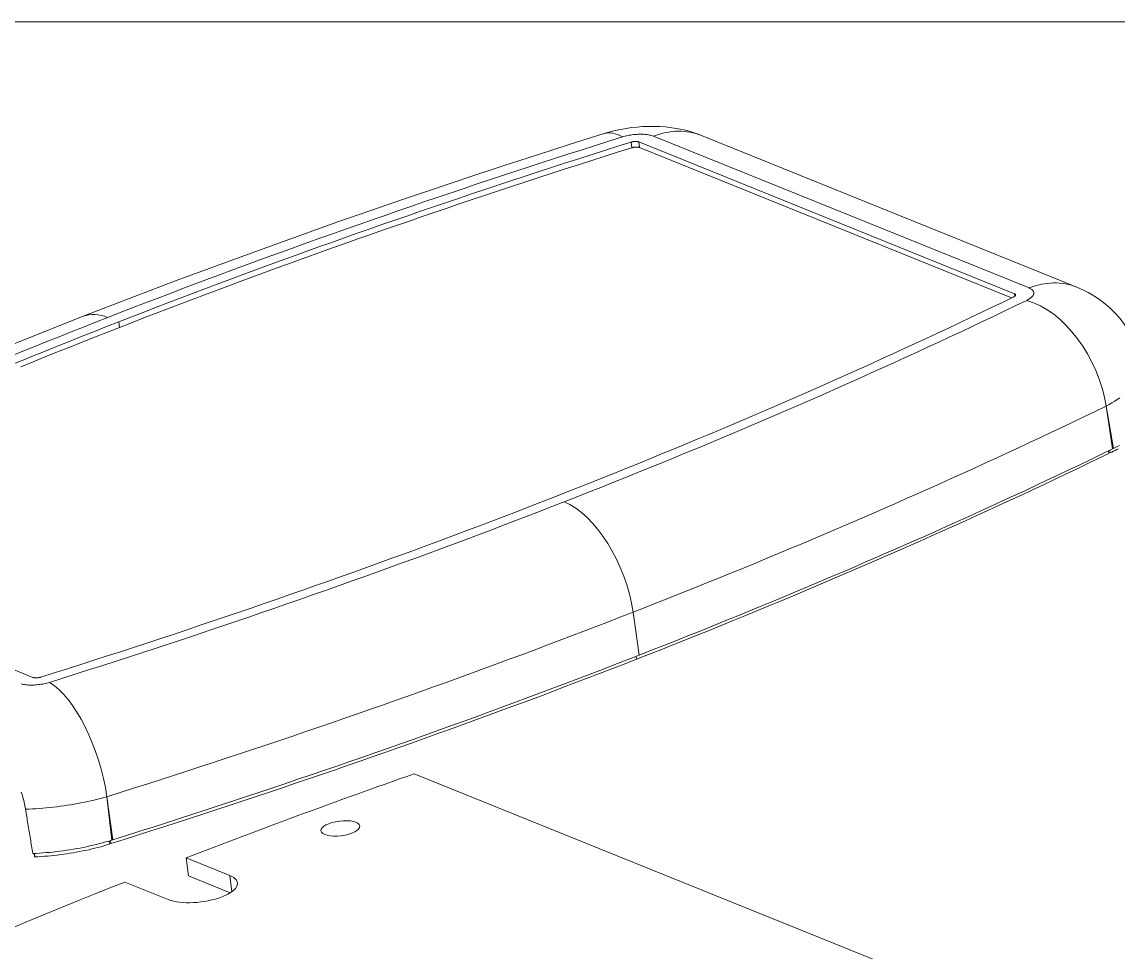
# Model space of a CAD drawing. Header units: millimetres. Extents: x -178 to 574, y 16 to 415.
# Drawn here: x 401.8 to 473.4, y 352.7 to 413.5 of the extents above; entities that cross this region are included whole.
import ezdxf

# ---------------------------------------------------------------- set-up
doc = ezdxf.new("R2010")
doc.units = ezdxf.units.MM
doc.header["$LTSCALE"] = 2
for name, color, linetype, lineweight in [('Sketch Geometry (ANSI)', 7, 'Continuous', 9), ('Symbol (ANSI)', 7, 'Continuous', 9), ('Visible (ANSI)', 7, 'Continuous', 9), ('Visible Narrow (ANSI)', 7, 'Continuous', 9)]:
    doc.layers.add(name, color=color, linetype=linetype, lineweight=lineweight)
doc.styles.add('Text Style20', font='arial.ttf')

# ---------------------------------------------------------------- blocks, each defined once
blk = doc.blocks.new('Title Blocks HAMMOND')
at = {"layer": 'Sketch Geometry (ANSI)'}
blk.add_line((269.997, 206.727), (9.353, 206.727), dxfattribs=at)
at = {"layer": 'Symbol (ANSI)', "style": 'Text Style20'}
blk.add_attdef('<TITLE>_001', (224.797, 16.351), '', height=5, dxfattribs=at)

msp = doc.modelspace()

# ---------------------------------------------------------------- linework, layer by layer
at = {"layer": 'Visible (ANSI)'}
for p, q in [((442.0951, 405.6303), (466.6358, 395.7068)), ((446.1806, 406.0532), (470.7213, 396.1296)), ((466.4492, 395.4329), (442.1408, 405.2626)), ((472.626, 388.3525), (473.1116, 385.5846)), ((473.0453, 385.5524), (472.626, 388.3525)), ((472.79, 385.4285), (472.8107, 385.2623)), ((472.8951, 385.2958), (472.8696, 385.4671)), ((472.8954, 385.296), (472.8739, 385.4692)), ((473.0374, 385.6051), (473.1116, 385.5846)), ((472.8951, 385.2958), (472.8034, 385.3211)), ((472.8954, 385.296), (472.8951, 385.2958)), ((402.5008, 370.6182), (377.9602, 380.5418)), ((427.4103, 364.3114), (459.2693, 351.4286)), ((407.6445, 359.975), (407.331, 362.8102)), ((407.331, 362.8102), (407.7266, 360.0008)), ((407.4957, 359.7127), (407.4698, 359.9211)), ((407.4764, 359.9231), (407.4961, 359.7128)), ((407.4878, 359.8015), (407.5819, 359.7458)), ((407.4961, 359.7128), (407.4957, 359.7127)), ((407.5819, 359.7458), (407.5568, 359.9477)), ((407.6357, 360.0546), (407.7266, 360.0008)), ((402.6075, 358.8819), (402.5685, 359.1036)), ((402.6175, 358.8825), (402.5899, 359.1045)), ((402.6175, 358.8825), (402.6075, 358.8819)), ((415.3687, 357.6619), (412.5194, 358.814)), ((412.6656, 357.6372), (412.5194, 358.814)), ((415.3973, 356.5326), (412.6656, 357.6372)), ((408.4991, 357.2351), (411.3405, 356.0861))]:
    msp.add_line(p, q, dxfattribs=at)
at = {"layer": 'Visible (ANSI)', "flags": 128}
for points in [[(405.7878, 394.2295), (407.8226, 395.0201), (409.871, 395.8053), (411.9327, 396.5849), (414.0074, 397.3588), (416.095, 398.1271), (418.195, 398.8895), (420.3074, 399.646), (422.4318, 400.3965), (424.5679, 401.141), (426.7155, 401.8794), (428.8743, 402.6116), (431.044, 403.3375), (433.2243, 404.0571), (435.4149, 404.7704), (437.6156, 405.4772), (439.826, 406.1776)], [(439.826, 406.1776), (440.1917, 406.2849), (440.5532, 406.3763), (440.9112, 406.4531), (441.2664, 406.5166), (441.6207, 406.5676), (441.9769, 406.6065), (442.3371, 406.6336), (442.7011, 406.6485), (443.0715, 406.6502), (443.4514, 406.6378), (443.8436, 406.6095), (444.2526, 406.5618), (444.683, 406.4908), (445.1422, 406.391), (445.3854, 406.3265), (445.6389, 406.2499), (445.9037, 406.1594), (446.1806, 406.0532)], [(407.3882, 394.1534), (408.1896, 394.466), (408.9932, 394.7778), (409.799, 395.0888), (410.607, 395.3989), (411.4171, 395.7082), (412.2294, 396.0166), (413.0439, 396.3241), (413.8605, 396.6308), (414.6792, 396.9366), (415.5, 397.2416), (416.3229, 397.5456), (417.1478, 397.8488), (417.9748, 398.1511), (418.8038, 398.4525), (419.6349, 398.7529), (420.4679, 399.0525), (421.303, 399.3512), (422.14, 399.6489), (422.9789, 399.9457), (423.8198, 400.2416), (424.6626, 400.5365), (425.5073, 400.8305), (426.3539, 401.1236), (427.2024, 401.4157), (428.0527, 401.7068), (428.9048, 401.997), (429.7587, 402.2863), (430.6145, 402.5745), (431.472, 402.8618), (432.3312, 403.1481), (433.1922, 403.4335), (434.0549, 403.7178), (434.9193, 404.0012), (435.7854, 404.2836), (436.6531, 404.5649), (437.5225, 404.8453), (438.3935, 405.1247), (439.2661, 405.4031), (440.1403, 405.6804), (441.0161, 405.9568)], [(407.3882, 394.1534), (408.1896, 394.466), (408.9932, 394.7778), (409.799, 395.0888), (410.607, 395.3989), (411.4171, 395.7081), (412.2295, 396.0166), (413.0439, 396.3241), (413.8605, 396.6308), (414.6792, 396.9366), (415.5, 397.2416), (416.3229, 397.5456), (417.1478, 397.8488), (417.9748, 398.1511), (418.8038, 398.4525), (419.6349, 398.7529), (420.4679, 399.0525), (421.303, 399.3512), (422.14, 399.6489), (422.9789, 399.9457), (423.8198, 400.2416), (424.6626, 400.5365), (425.5073, 400.8305), (426.3539, 401.1236), (427.2024, 401.4157), (428.0527, 401.7068), (428.9048, 401.997), (429.7587, 402.2863), (430.6144, 402.5745), (431.4719, 402.8618), (432.3312, 403.1481), (433.1922, 403.4335), (434.0549, 403.7178), (434.9193, 404.0012), (435.7854, 404.2836), (436.6531, 404.5649), (437.5225, 404.8453), (438.3935, 405.1247), (439.2661, 405.4031), (440.1403, 405.6804), (441.0161, 405.9568)], [(408.1015, 393.8649), (408.8995, 394.1762), (409.6996, 394.4867), (410.502, 394.7963), (411.3065, 395.1051), (412.1132, 395.4131), (412.9221, 395.7202), (413.733, 396.0265), (414.5462, 396.3318), (415.3614, 396.6364), (416.1787, 396.94), (416.9981, 397.2428), (417.8195, 397.5447), (418.643, 397.8456), (419.4685, 398.1457), (420.296, 398.4449), (421.1255, 398.7432), (421.957, 399.0406), (422.7905, 399.3371), (423.6259, 399.6326), (424.4632, 399.9273), (425.3025, 400.221), (426.1436, 400.5137), (426.9866, 400.8055), (427.8315, 401.0964), (428.6782, 401.3863), (429.5267, 401.6753), (430.3771, 401.9633), (431.2292, 402.2504), (432.0831, 402.5365), (432.9388, 402.8216), (433.7961, 403.1057), (434.6552, 403.3889), (435.516, 403.6711), (436.3785, 403.9523), (437.2426, 404.2325), (438.1084, 404.5117), (438.9758, 404.7899), (439.8448, 405.0671), (440.7154, 405.3433), (441.5875, 405.6185)], [(441.5875, 405.6185), (441.6084, 405.6248), (441.6303, 405.6308), (441.6525, 405.6362), (441.6752, 405.6413), (441.6982, 405.6458), (441.7214, 405.6498), (441.7447, 405.6533), (441.7682, 405.6562), (441.7911, 405.6586), (441.8147, 405.6605), (441.8385, 405.6619), (441.8623, 405.6627), (441.8857, 405.663), (441.9083, 405.6627), (441.93, 405.6619), (441.9504, 405.6605), (441.9706, 405.6586), (441.9909, 405.6561), (442.0109, 405.653), (442.0303, 405.6493), (442.0486, 405.6451), (442.0657, 405.6405), (442.0812, 405.6355), (442.0951, 405.6303)], [(441.6332, 405.2508), (440.761, 404.9756), (439.8905, 404.6994), (439.0215, 404.4222), (438.1541, 404.1439), (437.2883, 403.8647), (436.4242, 403.5845), (435.5617, 403.3033), (434.7009, 403.0211), (433.8418, 402.738), (432.9844, 402.4538), (432.1288, 402.1687), (431.2749, 401.8826), (430.4228, 401.5956), (429.5724, 401.3076), (428.7239, 401.0186), (427.8772, 400.7287), (427.0323, 400.4378), (426.1893, 400.146), (425.3482, 399.8532), (424.5089, 399.5595), (423.6716, 399.2649), (422.8362, 398.9693), (422.0027, 398.6729), (421.1712, 398.3755), (420.3417, 398.0772), (419.5142, 397.778), (418.6887, 397.4779), (417.8652, 397.1769), (417.0437, 396.875), (416.2244, 396.5723), (415.4071, 396.2686), (414.5918, 395.9641), (413.7787, 395.6587), (412.9678, 395.3525), (412.1589, 395.0453), (411.3522, 394.7374), (410.5477, 394.4286), (409.7453, 394.119), (408.9452, 393.8085), (408.1472, 393.4972)], [(442.1408, 405.2626), (442.1269, 405.2677), (442.1114, 405.2727), (442.0943, 405.2773), (442.0759, 405.2815), (442.0566, 405.2852), (442.0366, 405.2883), (442.0163, 405.2909), (441.9961, 405.2928), (441.9757, 405.2941), (441.954, 405.295), (441.9314, 405.2953), (441.908, 405.295), (441.8842, 405.2942), (441.8604, 405.2928), (441.8368, 405.2909), (441.8138, 405.2885), (441.7904, 405.2855), (441.7671, 405.282), (441.7439, 405.278), (441.7209, 405.2735), (441.6982, 405.2685), (441.676, 405.263), (441.6541, 405.2571), (441.6332, 405.2508)], [(470.7213, 396.1296), (470.9547, 396.0307), (471.1988, 395.9169), (471.454, 395.7857), (471.7208, 395.6345), (471.9991, 395.4599), (472.2881, 395.2582), (472.5871, 395.0255), (472.8939, 394.7574), (473.2045, 394.4499), (473.5147, 394.0988), (473.8188, 393.7005), (474.1086, 393.2532), (474.3758, 392.7554), (474.6098, 392.2088), (474.8005, 391.623), (474.9389, 391.0083)], [(466.5978, 395.5051), (465.8914, 395.1628), (465.1826, 394.8212), (464.4713, 394.4802), (463.7575, 394.1399), (463.0412, 393.8003), (462.3225, 393.4613), (461.6013, 393.1229), (460.8776, 392.7853), (460.1515, 392.4484), (459.4229, 392.1121), (458.692, 391.7766), (457.9586, 391.4418), (457.2228, 391.1077), (456.4847, 390.7743), (455.7441, 390.4416), (455.0012, 390.1097), (454.256, 389.7786), (453.5084, 389.4482), (452.7584, 389.1185), (452.0062, 388.7897), (451.2516, 388.4616), (450.4948, 388.1343), (449.7357, 387.8077), (448.9743, 387.482), (448.2106, 387.1571), (447.4447, 386.8329), (446.6766, 386.5096), (445.9063, 386.1872), (445.1337, 385.8655), (444.359, 385.5447), (443.5821, 385.2247), (442.803, 384.9056), (442.0218, 384.5873), (441.2384, 384.2699), (440.453, 383.9533), (439.6654, 383.6376), (438.8758, 383.3228), (438.084, 383.0088), (437.2903, 382.6958), (436.4944, 382.3836)], [(466.6358, 395.7068), (466.6493, 395.7009), (466.6618, 395.6944), (466.673, 395.6877), (466.6829, 395.6805), (466.6915, 395.6731), (466.6988, 395.6653), (466.7047, 395.6573), (466.7093, 395.649), (466.7123, 395.6406), (466.7141, 395.6318), (466.7145, 395.6227), (466.7134, 395.6134), (466.7109, 395.604), (466.7071, 395.5946), (466.702, 395.5855), (466.6958, 395.5766), (466.6881, 395.5676), (466.6788, 395.5582), (466.6679, 395.5488), (466.6557, 395.5394), (466.6424, 395.5302), (466.628, 395.5213), (466.6131, 395.5129), (466.5978, 395.5051)], [(467.4386, 395.2723), (466.7294, 394.9286), (466.0176, 394.5855), (465.3033, 394.2431), (464.5865, 393.9014), (463.8673, 393.5603), (463.1455, 393.2199), (462.4213, 392.8802), (461.6946, 392.5411), (460.9654, 392.2028), (460.2338, 391.8651), (459.4998, 391.5282), (458.7633, 391.1919), (458.0244, 390.8564), (457.2831, 390.5216), (456.5395, 390.1876), (455.7934, 389.8543), (455.045, 389.5217), (454.2942, 389.1899), (453.5411, 388.8589), (452.7857, 388.5286), (452.0279, 388.1991), (451.2679, 387.8704), (450.5055, 387.5425), (449.7409, 387.2154), (448.974, 386.8891), (448.2048, 386.5635), (447.4334, 386.2389), (446.6598, 385.915), (445.8839, 385.592), (445.1059, 385.2698), (444.3257, 384.9484), (443.5433, 384.6279), (442.7587, 384.3083), (441.972, 383.9895), (441.1832, 383.6716), (440.3923, 383.3545), (439.5992, 383.0384), (438.8041, 382.7231), (438.0069, 382.4087), (437.2077, 382.0952)], [(467.4386, 395.2723), (466.7294, 394.9286), (466.0176, 394.5855), (465.3033, 394.2431), (464.5865, 393.9014), (463.8673, 393.5603), (463.1455, 393.2199), (462.4213, 392.8802), (461.6946, 392.5411), (460.9654, 392.2028), (460.2338, 391.8651), (459.4998, 391.5282), (458.7633, 391.1919), (458.0244, 390.8564), (457.2831, 390.5216), (456.5395, 390.1876), (455.7934, 389.8543), (455.045, 389.5217), (454.2942, 389.1899), (453.5411, 388.8589), (452.7857, 388.5286), (452.0279, 388.1991), (451.2679, 387.8704), (450.5055, 387.5425), (449.7409, 387.2154), (448.974, 386.8891), (448.2048, 386.5635), (447.4334, 386.2389), (446.6598, 385.915), (445.8839, 385.592), (445.1059, 385.2698), (444.3257, 384.9484), (443.5433, 384.6279), (442.7587, 384.3083), (441.972, 383.9895), (441.1832, 383.6716), (440.3923, 383.3545), (439.5992, 383.0384), (438.8041, 382.7231), (438.0069, 382.4087), (437.2077, 382.0952)], [(375.0914, 380.8487), (376.8997, 381.7214), (378.7236, 382.5898), (380.5628, 383.4538), (382.4172, 384.3131), (384.2867, 385.1678), (386.171, 386.0176), (388.07, 386.8626), (389.9834, 387.7025), (391.9112, 388.5374), (393.853, 389.367), (395.8087, 390.1913), (397.7781, 391.0101), (399.7609, 391.8235), (401.757, 392.6312), (403.766, 393.4332), (405.7878, 394.2295)], [(401.0527, 391.6206), (401.8372, 391.9403), (402.6239, 392.2591), (403.4127, 392.577), (404.2037, 392.894), (404.9967, 393.2102), (405.7918, 393.5255), (406.589, 393.8399), (407.3882, 394.1534)], [(401.0527, 391.6206), (401.8372, 391.9403), (402.6239, 392.2591), (403.4127, 392.577), (404.2037, 392.894), (404.9967, 393.2102), (405.7918, 393.5255), (406.589, 393.8399), (407.3882, 394.1534)], [(401.0139, 391.0239), (401.7929, 391.343), (402.5741, 391.6613), (403.3575, 391.9787), (404.143, 392.2953), (404.9305, 392.611), (405.7202, 392.9258), (406.5119, 393.2397), (407.3057, 393.5528), (408.1015, 393.8649)], [(408.1472, 393.4972), (407.3353, 393.1787), (406.5255, 392.8593), (405.7179, 392.5389), (404.9124, 392.2177), (404.1091, 391.8955), (403.3079, 391.5724), (402.509, 391.2485), (401.7123, 390.9236)], [(442.1231, 372.0742), (442.9216, 372.3874), (443.7179, 372.7014), (444.512, 373.0162), (445.304, 373.3318), (446.0938, 373.6482), (446.8814, 373.9654), (447.6668, 374.2834), (448.4501, 374.6022), (449.2311, 374.9218), (450.01, 375.2422), (450.7868, 375.5634), (451.5613, 375.8854), (452.3337, 376.2082), (453.1039, 376.5318), (453.872, 376.8562), (454.6379, 377.1814), (455.4016, 377.5074), (456.1631, 377.8342), (456.9225, 378.1618), (457.6797, 378.4902), (458.4347, 378.8194), (459.1874, 379.1493), (459.9377, 379.4799), (460.6857, 379.8112), (461.4314, 380.1433), (462.1747, 380.4761), (462.9156, 380.8095), (463.6543, 381.1437), (464.3906, 381.4786), (465.1246, 381.8142), (465.8562, 382.1505), (466.5856, 382.4875), (467.3126, 382.8253), (468.0373, 383.1637), (468.7596, 383.5028), (469.4797, 383.8427), (470.1974, 384.1832), (470.9129, 384.5245), (471.626, 384.8664), (472.3368, 385.2091), (473.0453, 385.5524)], [(473.4174, 385.5713), (473.3179, 385.5152), (473.216, 385.4596), (473.1116, 385.4045), (473.0047, 385.35), (472.8954, 385.296)], [(473.1116, 385.5846), (473.3084, 385.683), (473.4976, 385.7831)], [(472.8107, 385.2623), (472.1042, 384.9199), (471.3952, 384.5782), (470.6838, 384.2371), (469.9699, 383.8966), (469.2535, 383.5567), (468.5347, 383.2175), (467.8134, 382.879), (467.0897, 382.5411), (466.3636, 382.2038), (465.6351, 381.8673), (464.9043, 381.5314), (464.171, 381.1962), (463.4355, 380.8616), (462.6975, 380.5278), (461.9572, 380.1947), (461.2146, 379.8623), (460.4697, 379.5306), (459.7225, 379.1996), (458.973, 378.8694), (458.2213, 378.5399), (457.4673, 378.2112), (456.711, 377.8832), (455.9525, 377.5559), (455.1918, 377.2294), (454.4288, 376.9037), (453.6637, 376.5788), (452.8963, 376.2546), (452.1268, 375.9313), (451.3552, 375.6087), (450.5814, 375.287), (449.8054, 374.966), (449.0273, 374.6459), (448.2471, 374.3266), (447.4648, 374.0081), (446.6805, 373.6904), (445.894, 373.3737), (445.1055, 373.0577), (444.3149, 372.7426), (443.5223, 372.4284), (442.7277, 372.1151), (441.931, 371.8026)], [(436.4944, 382.3836), (435.6965, 382.0723), (434.8963, 381.7619), (434.094, 381.4522), (433.2894, 381.1434), (432.4827, 380.8355), (431.6739, 380.5284), (430.8629, 380.2221), (430.0498, 379.9167), (429.2346, 379.6122), (428.4173, 379.3086), (427.5979, 379.0058), (426.7764, 378.7039), (425.953, 378.4029), (425.1275, 378.1028), (424.2999, 377.8036), (423.4704, 377.5053), (422.6389, 377.2079), (421.8055, 376.9115), (420.9701, 376.6159), (420.1327, 376.3213), (419.2935, 376.0276), (418.4523, 375.7348), (417.6093, 375.443), (416.7645, 375.1521), (415.9177, 374.8622), (415.0692, 374.5732), (414.2189, 374.2852), (413.3667, 373.9982), (412.5128, 373.7121), (411.6572, 373.427), (410.7998, 373.1428), (409.9407, 372.8597), (409.0799, 372.5775), (408.2174, 372.2963), (407.3533, 372.0161), (406.4875, 371.7369), (405.6202, 371.4587), (404.7512, 371.1814), (403.8806, 370.9052), (403.0085, 370.63)], [(437.2077, 382.0952), (436.4063, 381.7826), (435.6027, 381.4708), (434.7969, 381.1598), (433.989, 380.8497), (433.1788, 380.5404), (432.3665, 380.232), (431.552, 379.9244), (430.7355, 379.6177), (429.9168, 379.3119), (429.096, 379.007), (428.2731, 378.7029), (427.4481, 378.3997), (426.6212, 378.0975), (425.7921, 377.7961), (424.9611, 377.4956), (424.128, 377.196), (423.293, 376.8974), (422.456, 376.5997), (421.617, 376.3029), (420.7761, 376.007), (419.9333, 375.712), (419.0886, 375.418), (418.242, 375.125), (417.3936, 374.8329), (416.5433, 374.5417), (415.6912, 374.2515), (414.8372, 373.9623), (413.9815, 373.674), (413.124, 373.3867), (412.2648, 373.1004), (411.4038, 372.8151), (410.5411, 372.5307), (409.6767, 372.2474), (408.8106, 371.965), (407.9428, 371.6836), (407.0734, 371.4032), (406.2024, 371.1239), (405.3298, 370.8455), (404.4556, 370.5681), (403.5799, 370.2918)], [(437.2077, 382.0952), (436.4063, 381.7826), (435.6027, 381.4708), (434.797, 381.1598), (433.989, 380.8497), (433.1788, 380.5404), (432.3665, 380.232), (431.5521, 379.9244), (430.7355, 379.6177), (429.9168, 379.3119), (429.096, 379.007), (428.2731, 378.7029), (427.4481, 378.3997), (426.6212, 378.0975), (425.7921, 377.7961), (424.9611, 377.4956), (424.128, 377.196), (423.293, 376.8974), (422.456, 376.5997), (421.617, 376.3029), (420.7761, 376.007), (419.9333, 375.712), (419.0886, 375.418), (418.242, 375.125), (417.3936, 374.8329), (416.5433, 374.5417), (415.6912, 374.2515), (414.8372, 373.9623), (413.9815, 373.674), (413.124, 373.3867), (412.2647, 373.1004), (411.4038, 372.8151), (410.541, 372.5307), (409.6766, 372.2474), (408.8106, 371.965), (407.9428, 371.6836), (407.0734, 371.4032), (406.2024, 371.1239), (405.3298, 370.8455), (404.4556, 370.5681), (403.5799, 370.2918)], [(441.931, 371.8026), (441.1322, 371.491), (440.3313, 371.1801), (439.5282, 370.8702), (438.723, 370.561), (437.9157, 370.2527), (437.1062, 369.9452), (436.2947, 369.6385), (435.4811, 369.3327), (434.6654, 369.0277), (433.8477, 368.7236), (433.028, 368.4204), (432.2063, 368.118), (431.3826, 367.8165), (430.5569, 367.5158), (429.7293, 367.216), (428.8997, 366.9172), (428.0682, 366.6192), (427.2348, 366.3221), (426.3996, 366.0258), (425.5624, 365.7305), (424.7235, 365.4361), (423.8827, 365.1426), (423.04, 364.8501), (422.1956, 364.5584), (421.3494, 364.2677), (420.5014, 363.9779), (419.6517, 363.689), (418.8003, 363.4011), (417.9471, 363.1141), (417.0923, 362.8281), (416.2357, 362.543), (415.3776, 362.2589), (414.5177, 361.9758), (413.6563, 361.6936), (412.7932, 361.4124), (411.9285, 361.1321), (411.0623, 360.8529), (410.1945, 360.5746), (409.3251, 360.2974), (408.4542, 360.0211), (407.5819, 359.7458)], [(407.7266, 360.0008), (408.6015, 360.2769), (409.4747, 360.5539), (410.3462, 360.8318), (411.216, 361.1107), (412.084, 361.3904), (412.9503, 361.6711), (413.8149, 361.9528), (414.6777, 362.2354), (415.5388, 362.5189), (416.3982, 362.8033), (417.2558, 363.0887), (418.1117, 363.3751), (418.9659, 363.6623), (419.8183, 363.9505), (420.6689, 364.2397), (421.5179, 364.5298), (422.365, 364.8208), (423.2104, 365.1128), (424.0541, 365.4057), (424.896, 365.6996), (425.736, 365.9944), (426.5741, 366.29), (427.4102, 366.5865), (428.2443, 366.8839), (429.0765, 367.1822), (429.9067, 367.4814), (430.735, 367.7814), (431.5612, 368.0823), (432.3855, 368.3841), (433.2079, 368.6868), (434.0282, 368.9903), (434.8466, 369.2948), (435.663, 369.6001), (436.4774, 369.9063), (437.2899, 370.2133), (438.1004, 370.5213), (438.9089, 370.8301), (439.7154, 371.1398), (440.5199, 371.4504), (441.3225, 371.7618), (442.1231, 372.0742)], [(403.0085, 370.63), (402.9886, 370.6241), (402.9672, 370.6182), (402.9446, 370.6127), (402.9212, 370.6075), (402.8974, 370.6028), (402.8735, 370.5987), (402.8499, 370.5951), (402.8271, 370.5922), (402.8047, 370.5899), (402.7815, 370.588), (402.758, 370.5867), (402.7343, 370.5858), (402.7108, 370.5856), (402.6879, 370.5859), (402.6659, 370.5867), (402.6449, 370.5881), (402.6241, 370.59), (402.604, 370.5925), (402.5846, 370.5955), (402.566, 370.5991), (402.5481, 370.6031), (402.5314, 370.6077), (402.5154, 370.6128), (402.5008, 370.6182)], [(401.7377, 363.1116), (401.7874, 362.9521), (401.8336, 362.7924), (401.8764, 362.6326), (401.9155, 362.4731), (401.951, 362.3137), (401.9828, 362.1549), (402.0108, 361.9966)], [(402.0108, 361.9966), (402.0308, 361.8759), (402.0508, 361.7552), (402.0708, 361.6345), (402.0908, 361.5138), (402.1107, 361.3931), (402.1307, 361.2724), (402.1507, 361.1517), (402.1706, 361.031), (402.1906, 360.9103), (402.2105, 360.7896), (402.2305, 360.6689), (402.2504, 360.5482), (402.2704, 360.4275), (402.2903, 360.3068), (402.3102, 360.1861), (402.3301, 360.0655), (402.3501, 359.9448), (402.37, 359.8241), (402.3899, 359.7034), (402.4098, 359.5828), (402.4297, 359.4621), (402.4495, 359.3415), (402.4694, 359.2208), (402.4893, 359.1002)], [(402.4893, 359.1002), (402.7087, 359.1103), (402.9288, 359.1229), (403.1495, 359.1378), (403.3706, 359.1552), (403.592, 359.1749), (403.8135, 359.197), (404.0351, 359.2215), (404.2567, 359.2484), (404.478, 359.2776), (404.6989, 359.3091), (404.9194, 359.3429), (405.1393, 359.379), (405.3579, 359.4173), (405.5752, 359.4578), (405.791, 359.5004), (406.0052, 359.5451), (406.2175, 359.5919), (406.428, 359.6407), (406.6365, 359.6916), (406.8429, 359.7444), (407.047, 359.7992), (407.2487, 359.8559), (407.4479, 359.9145), (407.6445, 359.975)], [(407.4957, 359.7127), (407.3097, 359.6555), (407.1212, 359.6), (406.9304, 359.5463), (406.7373, 359.4944), (406.542, 359.4444), (406.3448, 359.3963), (406.1456, 359.35), (405.9447, 359.3057), (405.742, 359.2633), (405.5378, 359.2229), (405.3322, 359.1845), (405.1252, 359.1481), (404.9174, 359.1139), (404.709, 359.0818), (404.5001, 359.0519), (404.2908, 359.0242), (404.0812, 358.9986), (403.8715, 358.9753), (403.6618, 358.9542), (403.4522, 358.9353), (403.2429, 358.9187), (403.0338, 358.9044), (402.8253, 358.8923), (402.6175, 358.8825)]]:
    msp.add_lwpolyline(points, dxfattribs=at)
at = {"layer": 'Visible (ANSI)'}
for centre, major_axis, ratio, start_param, end_param in [((441.7471, 400.0727), (-1.9211, 6.1049), 0.4055861, 5.8587507, 6.2831853), ((441.7471, 400.0727), (-1.9211, 6.1049), 0.4055861, 5.8587507, 6.2831853), ((468.1696, 389.3882), (2.797, -5.7565), 0.6220618, 1.1041904, 2.6400801), ((468.1696, 389.3882), (2.797, -5.7565), 0.6220618, 1.1041904, 2.6400801), ((404.3109, 364.4077), (-1.9211, 6.1049), 0.4055861, 4.3228609, 5.8587507), ((404.3109, 364.4077), (1.9211, -6.1049), 0.4055861, 1.1812683, 2.717158), ((581.0161, 289.549), (283.6949, 35.2464), 0.3764138, 2.0955189, 2.1592016), ((413.3546, 356.874), (2.5109, 0.312), 0.3764138, 3.736238, 6.8778306), ((581.0161, 289.549), (283.6949, 35.2464), 0.3764138, 2.1769032, 2.3149152)]:
    msp.add_ellipse(centre, major_axis=major_axis, ratio=ratio, start_param=start_param, end_param=end_param, dxfattribs=at)
msp.add_ellipse((422.5843, 360.7411), major_axis=(1.2702, 0.1578), ratio=0.3764138, dxfattribs=at)
at = {"layer": 'Visible Narrow (ANSI)'}
for p, q in [((441.5875, 405.6185), (441.6332, 405.2508)), ((442.0951, 405.6303), (442.1408, 405.2626)), ((443.0504, 406.004), (467.591, 396.0804)), ((466.6358, 395.7068), (466.6565, 395.54)), ((408.1015, 393.8649), (408.1472, 393.4972)), ((442.1231, 372.0742), (441.715, 374.8792)), ((441.931, 371.8026), (441.9077, 371.99)), ((415.5003, 356.6029), (415.3687, 357.6619))]:
    msp.add_line(p, q, dxfattribs=at)
at = {"layer": 'Visible Narrow (ANSI)', "flags": 128}
for points in [[(441.0161, 405.9568), (441.1002, 405.982), (441.187, 406.0057), (441.2761, 406.0276), (441.367, 406.0477), (441.4591, 406.0658), (441.5522, 406.0818), (441.6461, 406.0959), (441.7405, 406.1079), (441.8352, 406.1177), (441.9296, 406.1253), (442.0235, 406.1308), (442.1165, 406.134), (442.2084, 406.135), (442.2987, 406.1339), (442.3872, 406.1304), (442.4735, 406.1248), (442.5573, 406.1169), (442.6383, 406.1068), (442.7162, 406.0946), (442.7907, 406.0803), (442.8617, 406.0641), (442.9288, 406.0459), (442.9918, 406.0259), (443.0504, 406.004)], [(467.591, 396.0804), (467.6452, 396.0567), (467.6949, 396.0313), (467.7398, 396.0042), (467.7795, 395.9756), (467.8141, 395.9456), (467.8432, 395.9144), (467.867, 395.8821), (467.8853, 395.8486), (467.898, 395.8142), (467.905, 395.779), (467.9065, 395.7431), (467.9023, 395.7065), (467.8926, 395.6696), (467.8773, 395.6323), (467.8565, 395.5949), (467.8301, 395.5574), (467.7982, 395.52), (467.7611, 395.4829), (467.719, 395.4461), (467.6719, 395.4098), (467.6202, 395.3741), (467.5639, 395.3392), (467.5033, 395.3052), (467.4386, 395.2723)], [(441.715, 374.8792), (442.5124, 375.192), (443.3079, 375.5056), (444.1014, 375.8202), (444.8928, 376.1356), (445.6822, 376.4518), (446.4696, 376.7689), (447.2549, 377.0868), (448.038, 377.4056), (448.8191, 377.7252), (449.5981, 378.0456), (450.3749, 378.3669), (451.1496, 378.6889), (451.9222, 379.0118), (452.6925, 379.3355), (453.4607, 379.6599), (454.2267, 379.9852), (454.9904, 380.3112), (455.752, 380.638), (456.5113, 380.9656), (457.2683, 381.2939), (458.0231, 381.623), (458.7756, 381.9529), (459.5259, 382.2834), (460.2738, 382.6147), (461.0194, 382.9468), (461.7627, 383.2795), (462.5037, 383.613), (463.2423, 383.9472), (463.9786, 384.2821), (464.7124, 384.6177), (465.444, 384.9539), (466.1731, 385.2908), (466.8998, 385.6284), (467.6241, 385.9667), (468.346, 386.3056), (469.0655, 386.6452), (469.7825, 386.9854), (470.497, 387.3263), (471.2092, 387.6677), (471.9188, 388.0098), (472.626, 388.3525)], [(472.626, 388.3525), (472.8205, 388.4564), (473.0079, 388.562), (473.188, 388.6692), (473.3604, 388.7777), (473.5251, 388.8874)], [(407.331, 362.8102), (408.2043, 363.0858), (409.076, 363.3623), (409.9463, 363.6398), (410.815, 363.9183), (411.6822, 364.1978), (412.5478, 364.4783), (413.4118, 364.7598), (414.2742, 365.0422), (415.1349, 365.3256), (415.9941, 365.6099), (416.8515, 365.8953), (417.7073, 366.1815), (418.5614, 366.4688), (419.4138, 366.757), (420.2644, 367.0461), (421.1133, 367.3362), (421.9604, 367.6272), (422.8057, 367.9191), (423.6492, 368.212), (424.4908, 368.5057), (425.3307, 368.8004), (426.1687, 369.0961), (427.0048, 369.3926), (427.839, 369.69), (428.6713, 369.9883), (429.5016, 370.2875), (430.33, 370.5876), (431.1565, 370.8886), (431.981, 371.1905), (432.8035, 371.4932), (433.624, 371.7968), (434.4424, 372.1013), (435.2588, 372.4066), (436.0732, 372.7127), (436.8855, 373.0197), (437.6957, 373.3276), (438.5038, 373.6363), (439.3098, 373.9458), (440.1137, 374.2561), (440.9154, 374.5672), (441.715, 374.8792)], [(403.5799, 370.2918), (403.4959, 370.2666), (403.4094, 370.2431), (403.3208, 370.2213), (403.2303, 370.2013), (403.1383, 370.1832), (403.0451, 370.167), (402.951, 370.1529), (402.8565, 370.1408), (402.7618, 370.131), (402.6673, 370.1233), (402.5734, 370.1178), (402.4804, 370.1146), (402.3885, 370.1135), (402.2982, 370.1147), (402.2097, 370.1181), (402.1234, 370.1237), (402.0397, 370.1315), (401.9587, 370.1415), (401.8808, 370.1536), (401.8061, 370.1679), (401.7349, 370.1842)], [(402.0108, 361.9966), (402.2356, 362.005), (402.4614, 362.0157), (402.688, 362.0287), (402.9155, 362.0441), (403.1437, 362.0618), (403.3724, 362.0818), (403.6017, 362.1042), (403.8308, 362.1289), (404.0597, 362.1559), (404.2882, 362.1852), (404.516, 362.2167), (404.7429, 362.2503), (404.9688, 362.2861), (405.1935, 362.324), (405.4168, 362.364), (405.6384, 362.406), (405.8583, 362.45), (406.0762, 362.4959), (406.2919, 362.5437), (406.5052, 362.5934), (406.716, 362.645), (406.924, 362.6983), (407.1291, 362.7534), (407.331, 362.8102)]]:
    msp.add_lwpolyline(points, dxfattribs=at)
at = {"layer": 'Visible Narrow (ANSI)'}
for centre, major_axis, ratio, start_param, end_param in [((443.7814, 400.1199), (2.3992, 5.9333), 0.7674237, 0, 0.6274724), ((468.3221, 390.1964), (2.3992, 5.9333), 0.7674237, 0, 0.6274724), ((408.1193, 388.2693), (-2.3315, 5.9602), 0.5190121, 5.8271745, 6.2831853), ((437.9387, 376.2112), (2.3315, -5.9602), 0.5190121, 1.1496921, 2.6855818)]:
    msp.add_ellipse(centre, major_axis=major_axis, ratio=ratio, start_param=start_param, end_param=end_param, dxfattribs=at)

# ---------------------------------------------------------------- block references
at = {"xscale": 2, "yscale": 2, "zscale": 2}
msp.add_blockref('Title Blocks HAMMOND', (-0.4977, 0.025), dxfattribs=at)

doc.saveas('drawing.dxf')
